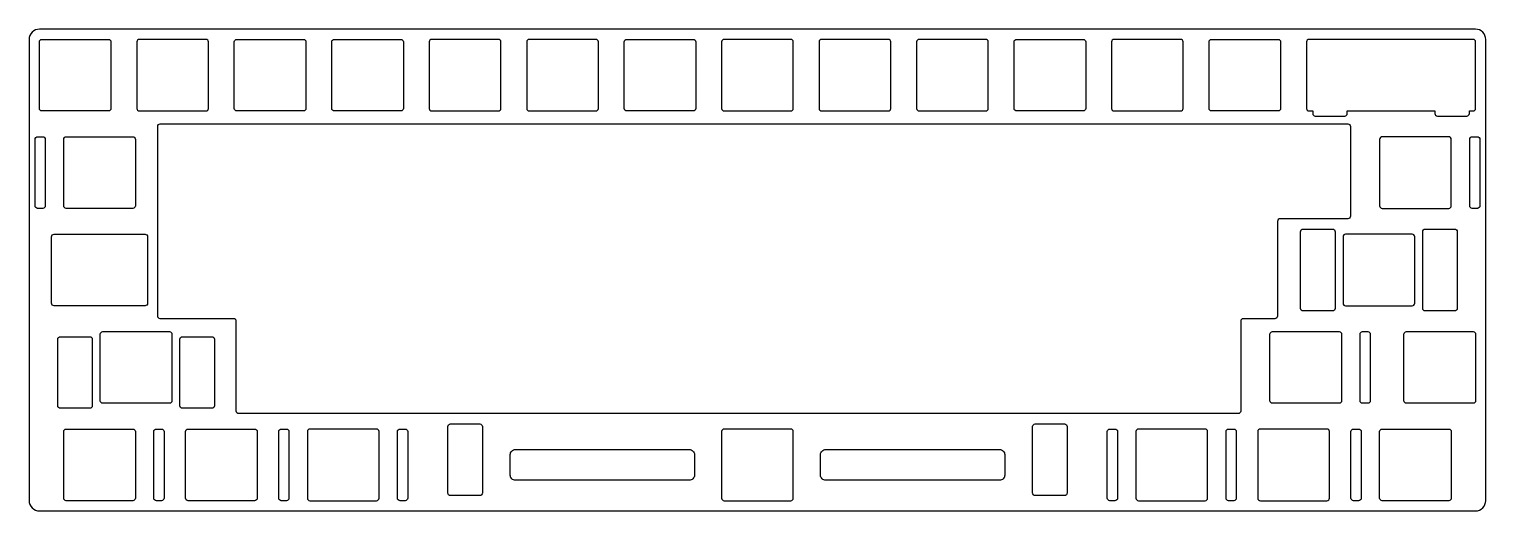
# Model space of a CAD drawing. Header units: millimetres. Extents: x -108 to 177, y 25 to 120.
import ezdxf

# ---------------------------------------------------------------- set-up
doc = ezdxf.new("R2010")
doc.units = ezdxf.units.MM
doc.layers.get('0').update_dxf_attribs({"linetype": 'CONTINUOUS'})

msp = doc.modelspace()

# ---------------------------------------------------------------- linework, layer by layer
for p, q in [((-107.73, 117.52), (-107.73, 27.32)), ((174.97, 119.52), (-105.73, 119.52)), ((176.97, 27.32), (176.97, 117.52)), ((-105.73, 25.32), (174.97, 25.32))]:
    msp.add_line(p, q)
for points in [[(-105.23, 103.52, -0.414214), (-105.73, 104.03), (-105.73, 117.02, -0.414214), (-105.23, 117.52), (-92.23, 117.52, -0.414214), (-91.73, 117.02), (-91.73, 104.03, -0.414214), (-92.23, 103.52)], [(-73.18, 103.52, 0.414214), (-72.68, 104.03), (-72.68, 117.02, 0.414214), (-73.18, 117.52), (-86.18, 117.52, 0.414214), (-86.68, 117.02), (-86.68, 104.03, 0.414214), (-86.18, 103.52)], [(-54.13, 103.52), (-67.13, 103.52, -0.414214), (-67.63, 104.03), (-67.63, 117.02, -0.414214), (-67.13, 117.52), (-54.13, 117.52, -0.414214), (-53.63, 117.02), (-53.63, 104.03, -0.414214)], [(-34.58, 117.02), (-34.58, 104.03, -0.414214), (-35.08, 103.52), (-48.08, 103.52, -0.414214), (-48.58, 104.03), (-48.58, 117.02, -0.414214), (-48.08, 117.52), (-35.08, 117.52, -0.414214)], [(-29.03, 103.52), (-16.03, 103.52, 0.414214), (-15.53, 104.03), (-15.53, 117.02, 0.414214), (-16.03, 117.52), (-29.03, 117.52, 0.414214), (-29.53, 117.02), (-29.53, 104.03, 0.414214)], [(-9.98, 117.52, 0.414214), (-10.48, 117.02), (-10.48, 104.03, 0.414214), (-9.98, 103.52), (3.02, 103.52, 0.414214), (3.52, 104.03), (3.52, 117.02, 0.414214), (3.02, 117.52)], [(22.57, 104.03, -0.414214), (22.07, 103.52), (9.07, 103.52, -0.414214), (8.57, 104.03), (8.57, 117.02, -0.414214), (9.07, 117.52), (22.07, 117.52, -0.414214), (22.57, 117.02)], [(41.62, 117.02, 0.414214), (41.12, 117.52), (28.12, 117.52, 0.414214), (27.62, 117.02), (27.62, 104.03, 0.414214), (28.12, 103.52), (41.12, 103.52, 0.414214), (41.62, 104.03)], [(60.17, 117.52), (47.17, 117.52, 0.414214), (46.67, 117.02), (46.67, 104.03, 0.414214), (47.17, 103.52), (60.17, 103.52, 0.414214), (60.67, 104.03), (60.67, 117.02, 0.414214)], [(79.72, 104.03), (79.72, 117.02, 0.414214), (79.22, 117.52), (66.23, 117.52, 0.414214), (65.73, 117.02), (65.73, 104.03, 0.414214), (66.23, 103.52), (79.22, 103.52, 0.414214)], [(84.78, 117.02, -0.414214), (85.28, 117.52), (98.28, 117.52, -0.414214), (98.77, 117.02), (98.77, 104.03, -0.414214), (98.28, 103.52), (85.28, 103.52, -0.414214), (84.78, 104.03)], [(117.32, 117.52), (104.32, 117.52, 0.414214), (103.82, 117.02), (103.82, 104.03, 0.414214), (104.32, 103.52), (117.32, 103.52, 0.414214), (117.82, 104.03), (117.82, 117.02, 0.414214)], [(136.38, 103.52), (123.37, 103.52, -0.414214), (122.87, 104.03), (122.87, 117.02, -0.414214), (123.37, 117.52), (136.38, 117.52, -0.414214), (136.87, 117.02), (136.87, 104.03, -0.414214)], [(174.97, 104.03), (174.97, 117.02, 0.414214), (174.47, 117.52), (142.43, 117.52, 0.414214), (141.93, 117.02), (141.93, 104.03, 0.414214), (142.43, 103.52), (143.14, 103.52), (143.14, 103.03, 0.414214), (143.64, 102.53), (149.39, 102.53, 0.414214), (149.89, 103.03), (149.89, 103.52), (167.01, 103.52), (167.01, 103.03, 0.414214), (167.51, 102.53), (173.26, 102.53, 0.414214), (173.76, 103.03), (173.76, 103.52), (174.47, 103.52, 0.414214)], [(-67.75, 62.9), (-82.09, 62.9, -0.414214), (-82.59, 63.4), (-82.59, 100.5, -0.414214), (-82.09, 101), (149.99, 101, -0.414214), (150.49, 100.5), (150.49, 82.94, -0.414214), (149.99, 82.44), (136.75, 82.44, 0.414214), (136.25, 81.94), (136.25, 63.4, -0.414214), (135.75, 62.9), (129.56, 62.9, 0.414214), (129.06, 62.4), (129.06, 44.85, -0.414214), (128.56, 44.35), (-66.75, 44.35, -0.414214), (-67.25, 44.85), (-67.25, 62.4, 0.414214)], [(-106.06, 84.47, -0.414214), (-106.56, 84.97), (-106.56, 97.97, -0.414214), (-106.06, 98.47), (-105.06, 98.47, -0.414214), (-104.56, 97.97), (-104.56, 84.97, -0.414214), (-105.06, 84.47)], [(-100.46, 84.47, -0.414214), (-100.96, 84.97), (-100.96, 97.97, -0.414214), (-100.46, 98.47), (-87.46, 98.47, -0.414214), (-86.96, 97.97), (-86.96, 84.97, -0.414214), (-87.46, 84.47)], [(170.21, 84.97), (170.21, 97.97, 0.414214), (169.71, 98.47), (156.71, 98.47, 0.414214), (156.21, 97.97), (156.21, 84.97, 0.414214), (156.71, 84.47), (169.71, 84.47, 0.414214)], [(173.81, 84.97), (173.81, 97.97, -0.414214), (174.31, 98.47), (175.31, 98.47, -0.414214), (175.81, 97.97), (175.81, 84.97, -0.414214), (175.31, 84.47), (174.31, 84.47, -0.414214)], [(147.51, 79.92), (147.51, 64.92, -0.414214), (147.01, 64.42), (141.26, 64.42, -0.414214), (140.76, 64.92), (140.76, 79.92, -0.414214), (141.26, 80.42), (147.01, 80.42, -0.414214)], [(171.38, 79.92), (171.38, 64.92, -0.414214), (170.88, 64.42), (165.13, 64.42, -0.414214), (164.63, 64.92), (164.63, 79.92, -0.414214), (165.13, 80.42), (170.88, 80.42, -0.414214)], [(-85.08, 79.42, -0.414214), (-84.58, 78.92), (-84.58, 65.92, -0.414214), (-85.08, 65.42), (-102.84, 65.42, -0.414214), (-103.34, 65.92), (-103.34, 78.92, -0.414214), (-102.84, 79.42)], [(149.07, 65.92, 0.414214), (149.57, 65.42), (162.57, 65.42, 0.414214), (163.07, 65.92), (163.07, 78.92, 0.414214), (162.57, 79.42), (149.57, 79.42, 0.414214), (149.07, 78.92)], [(-79.82, 59.87), (-79.82, 46.87, -0.414214), (-80.32, 46.37), (-93.32, 46.37, -0.414214), (-93.82, 46.87), (-93.82, 59.87, -0.414214), (-93.32, 60.37), (-80.32, 60.37, -0.414214)], [(148.28, 46.37), (135.28, 46.37, -0.414214), (134.78, 46.87), (134.78, 59.87, -0.414214), (135.28, 60.37), (148.28, 60.37, -0.414214), (148.78, 59.87), (148.78, 46.87, -0.414214)], [(153.88, 60.37, -0.414214), (154.38, 59.87), (154.38, 46.87, -0.414214), (153.88, 46.37), (152.88, 46.37, -0.414214), (152.38, 46.87), (152.38, 59.87, -0.414214), (152.88, 60.37)], [(174.97, 59.87), (174.97, 46.87, -0.414214), (174.47, 46.37), (161.47, 46.37, -0.414214), (160.97, 46.87), (160.97, 59.87, -0.414214), (161.47, 60.37), (174.47, 60.37, -0.414214)], [(-102.13, 45.88), (-102.13, 58.88, -0.414214), (-101.63, 59.37), (-95.88, 59.37, -0.414214), (-95.38, 58.88), (-95.38, 45.88, -0.414214), (-95.88, 45.38), (-101.63, 45.38, -0.414214)], [(-77.76, 59.37), (-72.01, 59.37, -0.414214), (-71.51, 58.88), (-71.51, 45.88, -0.414214), (-72.01, 45.38), (-77.76, 45.38, -0.414214), (-78.26, 45.88), (-78.26, 58.88, -0.414214)], [(-87.46, 41.32, -0.414214), (-86.96, 40.82), (-86.96, 27.82, -0.414214), (-87.46, 27.32), (-100.46, 27.32, -0.414214), (-100.96, 27.82), (-100.96, 40.82, -0.414214), (-100.46, 41.32)], [(-81.86, 27.32), (-82.86, 27.32, -0.414214), (-83.36, 27.82), (-83.36, 40.82, -0.414214), (-82.86, 41.32), (-81.86, 41.32, -0.414214), (-81.36, 40.82), (-81.36, 27.82, -0.414214)], [(-77.15, 27.82), (-77.15, 40.82, -0.414214), (-76.65, 41.32), (-63.65, 41.32, -0.414214), (-63.15, 40.82), (-63.15, 27.82, -0.414214), (-63.65, 27.32), (-76.65, 27.32, -0.414214)], [(-57.44, 27.32), (-58.44, 27.32, -0.414214), (-58.94, 27.82), (-58.94, 40.82, -0.414214), (-58.44, 41.32), (-57.44, 41.32, -0.414214), (-56.94, 40.82), (-56.94, 27.82, -0.414214)], [(-53.34, 27.82, 0.414214), (-52.84, 27.32), (-39.84, 27.32, 0.414214), (-39.34, 27.82), (-39.34, 40.82, 0.414214), (-39.84, 41.32), (-52.84, 41.32, 0.414214), (-53.34, 40.82)], [(-35.74, 40.82, -0.414214), (-35.24, 41.32), (-34.24, 41.32, -0.414214), (-33.74, 40.82), (-33.74, 27.82, -0.414214), (-34.24, 27.32), (-35.24, 27.32, -0.414214), (-35.74, 27.82)], [(-19.65, 42.32, -0.414214), (-19.15, 41.82), (-19.15, 28.82, -0.414214), (-19.65, 28.32), (-25.4, 28.32, -0.414214), (-25.9, 28.82), (-25.9, 41.82, -0.414214), (-25.4, 42.32)], [(41.62, 40.82, 0.414214), (41.12, 41.32), (28.12, 41.32, 0.414214), (27.62, 40.82), (27.62, 27.82, 0.414214), (28.12, 27.32), (41.12, 27.32, 0.414214), (41.62, 27.82)], [(94.65, 28.32), (88.9, 28.32, -0.414214), (88.4, 28.82), (88.4, 41.82, -0.414214), (88.9, 42.32), (94.65, 42.32, -0.414214), (95.15, 41.82), (95.15, 28.82, -0.414214)], [(103.49, 41.32), (104.49, 41.32, -0.414214), (104.99, 40.82), (104.99, 27.82, -0.414214), (104.49, 27.32), (103.49, 27.32, -0.414214), (102.99, 27.82), (102.99, 40.82, -0.414214)], [(108.59, 40.82), (108.59, 27.82, 0.414214), (109.09, 27.32), (122.09, 27.32, 0.414214), (122.59, 27.82), (122.59, 40.82, 0.414214), (122.09, 41.32), (109.09, 41.32, 0.414214)], [(127.69, 27.32), (126.69, 27.32, -0.414214), (126.19, 27.82), (126.19, 40.82, -0.414214), (126.69, 41.32), (127.69, 41.32, -0.414214), (128.19, 40.82), (128.19, 27.82, -0.414214)], [(132.4, 40.82), (132.4, 27.82, 0.414214), (132.9, 27.32), (145.9, 27.32, 0.414214), (146.4, 27.82), (146.4, 40.82, 0.414214), (145.9, 41.32), (132.9, 41.32, 0.414214)], [(152.11, 27.32), (151.11, 27.32, -0.414214), (150.61, 27.82), (150.61, 40.82, -0.414214), (151.11, 41.32), (152.11, 41.32, -0.414214), (152.61, 40.82), (152.61, 27.82, -0.414214)], [(170.21, 40.82), (170.21, 27.82, -0.414214), (169.71, 27.32), (156.71, 27.32, -0.414214), (156.21, 27.82), (156.21, 40.82, -0.414214), (156.71, 41.32), (169.71, 41.32, -0.414214)], [(21.3, 31.32), (-12.7, 31.32, -0.414214), (-13.7, 32.32), (-13.7, 36.32, -0.414214), (-12.7, 37.32), (21.3, 37.32, -0.414214), (22.3, 36.32), (22.3, 32.32, -0.414214)], [(47.95, 37.32), (81.95, 37.32, -0.414214), (82.95, 36.32), (82.95, 32.32, -0.414214), (81.95, 31.32), (47.95, 31.32, -0.414214), (46.95, 32.32), (46.95, 36.32, -0.414214)]]:
    msp.add_lwpolyline(points, format="xyb", close=True)
for points in [[(-105.73, 119.52), (-106.77, 119.52), (-107.73, 118.57), (-107.73, 117.52)], [(176.97, 117.52), (176.97, 118.57), (176.02, 119.52), (174.97, 119.52)], [(-107.73, 27.32), (-107.73, 26.28), (-106.77, 25.32), (-105.73, 25.32)], [(174.97, 25.32), (176.02, 25.32), (176.97, 26.28), (176.97, 27.32)]]:
    msp.add_open_spline(points, degree=3)

doc.saveas('drawing.dxf')
